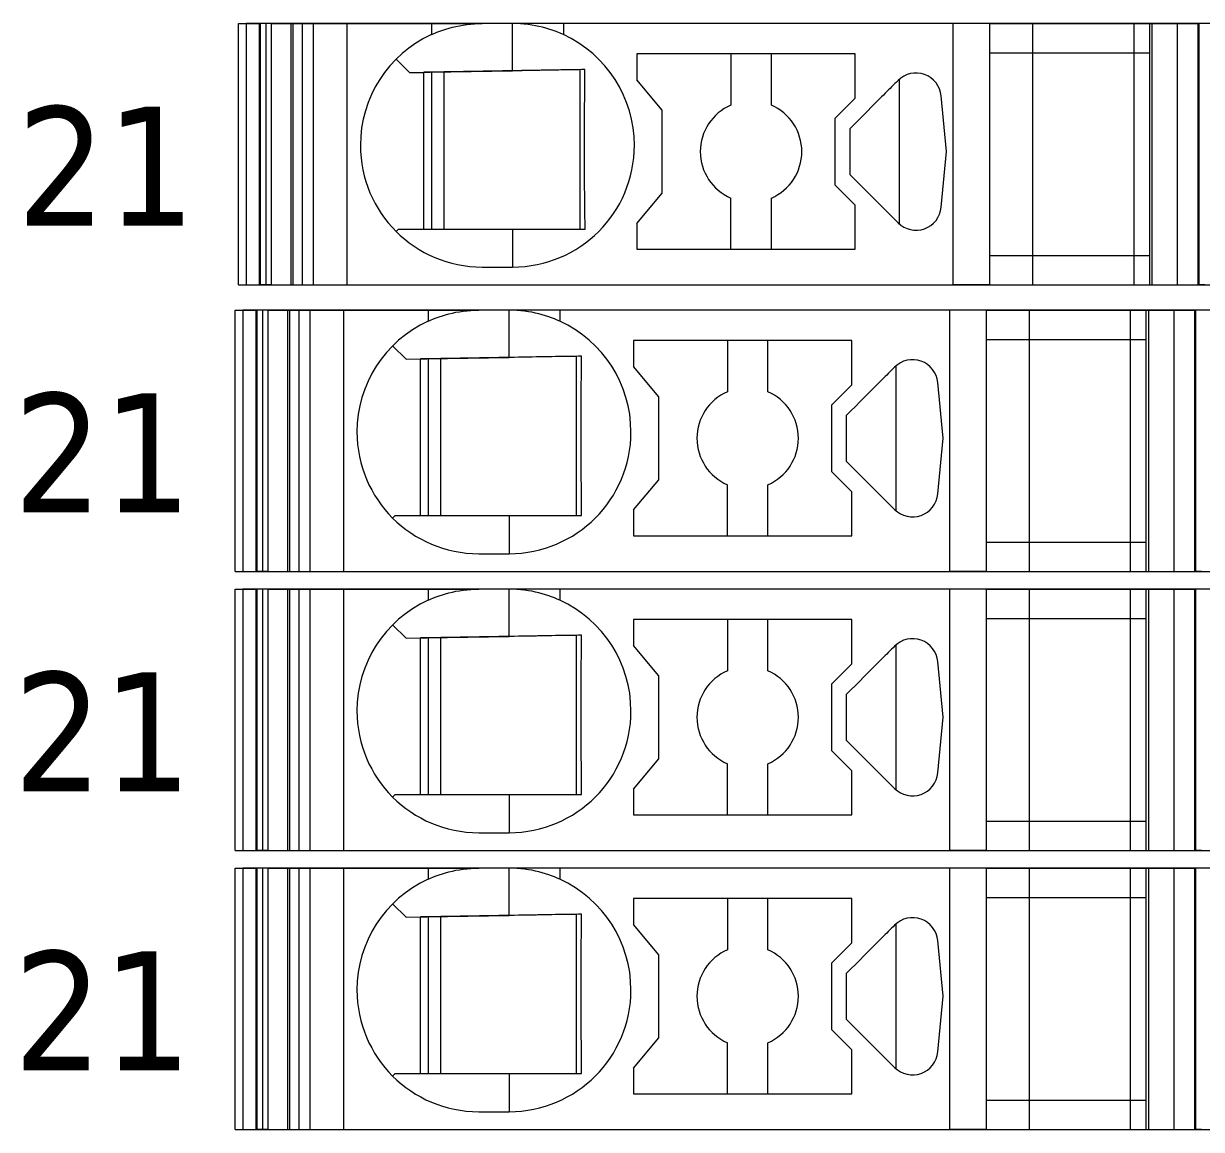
# Model space of a CAD drawing. Header units: millimetres. Extents: x 0 to 1680, y 0 to 1188.
# Drawn here: x 831.68 to 854.89, y 335.85 to 357.65 of the extents above; entities that cross this region are included whole.
import ezdxf
from ezdxf.enums import TextEntityAlignment as Align

# ---------------------------------------------------------------- set-up
doc = ezdxf.new("R2010")
doc.units = ezdxf.units.MM
for name, color, linetype, lineweight in [('EPLAN309', 5, 'Continuous', 5), ('EPLAN493', 5, 'Continuous', 5), ('MAIN-1', 7, 'Continuous', 5), ('MAIN-2', 7, 'Continuous', 5)]:
    doc.layers.add(name, color=color, linetype=linetype, lineweight=lineweight)
doc.styles.add('Tahoma', font='')
doc.styles.get('Tahoma').set_extended_font_data('Tahoma')

# ---------------------------------------------------------------- blocks, each defined once
blk = doc.blocks.new('EPLSYM_LibrarySPECIAL_Symbol12_Variant0_Placement8_3')
at = {"layer": 'EPLAN309', "lineweight": 13, "ltscale": 16}
blk.add_lwpolyline([(0, -5.15), (68.15, -5.15), (68.15, 0), (0, 0)], close=True, dxfattribs=at)
at = {"layer": 'EPLAN493', "color": 5, "style": 'Tahoma'}
blk.add_attdef('17_20450', text='', height=2.3478, dxfattribs=at).set_placement((0, -21.83478), align=Align.MIDDLE_RIGHT)
blk = doc.blocks.new('EPLSYM_LibrarySPECIAL_Symbol12_Variant0_Placement8_17')
at = {"layer": 'EPLAN309', "lineweight": 13, "ltscale": 16}
blk.add_lwpolyline([(0, -5.15), (68.15, -5.15), (68.15, 0), (0, 0)], close=True, dxfattribs=at)
at = {"layer": 'EPLAN493', "color": 5, "style": 'Tahoma'}
blk.add_attdef('17_20450', text='', height=2.3478, dxfattribs=at).set_placement((0, -21.83478), align=Align.MIDDLE_RIGHT)
blk = doc.blocks.new('EPLSYM_LibrarySPECIAL_Symbol12_Variant0_Placement8_18')
at = {"layer": 'EPLAN309', "lineweight": 13, "ltscale": 16}
blk.add_lwpolyline([(0, -5.15), (68.15, -5.15), (68.15, 0), (0, 0)], close=True, dxfattribs=at)
at = {"layer": 'EPLAN493', "color": 5, "style": 'Tahoma'}
blk.add_attdef('17_20450', text='', height=2.3478, dxfattribs=at).set_placement((0, -21.83478), align=Align.MIDDLE_RIGHT)
blk = doc.blocks.new('EPLSYM_LibrarySPECIAL_Symbol12_Variant0_Placement8_19')
at = {"layer": 'EPLAN309', "lineweight": 13, "ltscale": 16}
blk.add_lwpolyline([(0, -5.15), (68.15, -5.15), (68.15, 0), (0, 0)], close=True, dxfattribs=at)
at = {"layer": 'EPLAN493', "color": 5, "style": 'Tahoma'}
blk.add_attdef('17_20450', text='', height=2.3478, dxfattribs=at).set_placement((0, -21.83478), align=Align.MIDDLE_RIGHT)

msp = doc.modelspace()

# ---------------------------------------------------------------- linework, layer by layer
at = {"layer": 'MAIN-1'}
for p, q in [((835.917, 357.65), (836.351, 357.65)), ((835.917, 352.5), (835.917, 357.65)), ((836.461, 357.65), (836.351, 357.65)), ((836.351, 352.5), (836.351, 357.65)), ((836.568, 357.65), (836.461, 357.65)), ((836.461, 352.5), (836.461, 357.65)), ((836.568, 357.65), (839.717, 357.65)), ((836.568, 352.5), (836.568, 357.65)), ((839.717, 357.65), (840.717, 357.65)), ((839.717, 357.65), (839.717, 357.432)), ((839.88, 357.499), (839.939, 357.52)), ((839.939, 357.52), (840, 357.54)), ((840, 357.54), (840.064, 357.559)), ((840.064, 357.559), (840.13, 357.577)), ((840.13, 357.577), (840.198, 357.593)), ((840.198, 357.593), (840.268, 357.608)), ((840.268, 357.608), (840.34, 357.62)), ((840.34, 357.62), (840.413, 357.631)), ((840.413, 357.631), (840.488, 357.639)), ((840.488, 357.639), (840.564, 357.645)), ((840.564, 357.645), (840.64, 357.649)), ((840.64, 357.649), (840.717, 357.65)), ((841.317, 357.65), (840.717, 357.65)), ((841.394, 357.649), (841.317, 357.65)), ((842.317, 357.65), (841.317, 357.65)), ((841.317, 356.718), (841.317, 357.65)), ((841.471, 357.645), (841.394, 357.649)), ((841.546, 357.639), (841.471, 357.645)), ((841.621, 357.631), (841.546, 357.639)), ((841.695, 357.62), (841.621, 357.631)), ((841.767, 357.608), (841.695, 357.62)), ((841.837, 357.593), (841.767, 357.608)), ((841.905, 357.577), (841.837, 357.593)), ((841.97, 357.559), (841.905, 357.577)), ((842.034, 357.54), (841.97, 357.559)), ((842.095, 357.52), (842.034, 357.54)), ((842.154, 357.499), (842.095, 357.52)), ((849.999, 357.65), (842.317, 357.65)), ((842.317, 357.65), (842.317, 357.432)), ((850.717, 357.65), (849.999, 357.65)), ((849.999, 352.5), (849.999, 357.65)), ((850.717, 357.65), (853.867, 357.65)), ((850.717, 357.65), (850.717, 352.5)), ((853.867, 357.65), (854.417, 357.65)), ((853.867, 357.65), (853.867, 352.5)), ((854.417, 357.65), (854.851, 357.65)), ((854.417, 357.65), (854.417, 352.5)), ((854.961, 357.65), (854.851, 357.65)), ((854.851, 352.5), (854.851, 357.65)), ((839.717, 357.432), (839.769, 357.455)), ((839.769, 357.455), (839.823, 357.477)), ((839.823, 357.477), (839.88, 357.499)), ((842.211, 357.477), (842.154, 357.499)), ((842.265, 357.455), (842.211, 357.477)), ((842.317, 357.432), (842.265, 357.455)), ((843.767, 357.05), (843.767, 356.539)), ((848.067, 357.05), (843.767, 357.05)), ((845.617, 357.05), (845.617, 356.042)), ((846.417, 356.042), (846.417, 357.05)), ((848.067, 356.179), (848.067, 357.05)), ((850.717, 357.075), (853.867, 357.075)), ((839.02, 356.947), (839.284, 356.683)), ((839.284, 356.683), (841.317, 356.718)), ((839.567, 353.6), (839.567, 356.688)), ((839.717, 356.69), (839.717, 353.6)), ((839.967, 353.6), (839.967, 356.695)), ((841.412, 356.72), (841.317, 356.718)), ((841.505, 356.721), (841.412, 356.72)), ((841.597, 356.723), (841.505, 356.721)), ((841.685, 356.725), (841.597, 356.723)), ((841.77, 356.726), (841.685, 356.725)), ((841.853, 356.727), (841.77, 356.726)), ((841.933, 356.729), (841.853, 356.727)), ((842.01, 356.73), (841.933, 356.729)), ((842.084, 356.731), (842.01, 356.73)), ((842.157, 356.732), (842.084, 356.731)), ((842.228, 356.734), (842.157, 356.732)), ((842.297, 356.735), (842.228, 356.734)), ((842.364, 356.736), (842.297, 356.735)), ((842.43, 356.737), (842.364, 356.736)), ((842.495, 356.738), (842.43, 356.737)), ((842.558, 356.739), (842.495, 356.738)), ((842.621, 356.74), (842.558, 356.739)), ((842.683, 356.741), (842.621, 356.74)), ((842.646, 353.6), (842.646, 356.741)), ((842.743, 356.742), (842.683, 356.741)), ((842.741, 356.527), (842.742, 356.6)), ((842.742, 356.6), (842.743, 356.672)), ((842.743, 356.672), (842.743, 356.742)), ((842.739, 356.299), (842.74, 356.377)), ((842.74, 356.453), (842.741, 356.527)), ((842.74, 356.377), (842.74, 356.453)), ((844.267, 355.943), (843.767, 356.539)), ((848.757, 356.372), (848.726, 356.341)), ((848.788, 356.403), (848.757, 356.372)), ((848.82, 356.435), (848.788, 356.403)), ((848.851, 356.466), (848.82, 356.435)), ((848.882, 356.497), (848.851, 356.466)), ((848.914, 356.529), (848.882, 356.497)), ((848.934, 356.548), (848.934, 353.702)), ((842.737, 356.054), (842.738, 356.138)), ((842.738, 356.22), (842.739, 356.299)), ((842.738, 356.138), (842.738, 356.22)), ((847.667, 355.779), (848.067, 356.179)), ((848.51, 356.125), (848.469, 356.084)), ((848.55, 356.165), (848.51, 356.125)), ((848.588, 356.203), (848.55, 356.165)), ((848.625, 356.24), (848.588, 356.203)), ((848.661, 356.276), (848.625, 356.24)), ((848.694, 356.309), (848.661, 356.276)), ((848.726, 356.341), (848.694, 356.309)), ((849.869, 355.125), (849.765, 356.222)), ((842.736, 355.967), (842.737, 356.054)), ((842.736, 355.876), (842.736, 355.967)), ((844.267, 354.307), (844.267, 355.943)), ((848.309, 355.924), (848.225, 355.84)), ((848.391, 356.006), (848.309, 355.924)), ((848.469, 356.084), (848.391, 356.006)), ((842.734, 355.581), (842.735, 355.684)), ((842.735, 355.782), (842.736, 355.876)), ((842.735, 355.684), (842.735, 355.782)), ((847.667, 355.779), (847.667, 354.471)), ((848.053, 355.668), (847.967, 355.582)), ((848.139, 355.754), (848.053, 355.668)), ((848.225, 355.84), (848.139, 355.754)), ((842.734, 355.474), (842.734, 355.581)), ((842.734, 355.363), (842.734, 355.474)), ((847.967, 355.452), (847.967, 355.582)), ((847.967, 355.321), (847.967, 355.452)), ((842.734, 355.25), (842.734, 355.363)), ((842.734, 355.129), (842.734, 355.25)), ((847.967, 355.19), (847.967, 355.321)), ((847.967, 355.06), (847.967, 355.19)), ((842.734, 355.011), (842.734, 355.129)), ((842.734, 354.897), (842.734, 355.011)), ((847.967, 354.929), (847.967, 355.06)), ((849.765, 354.028), (849.869, 355.125)), ((842.735, 354.788), (842.734, 354.897)), ((842.735, 354.684), (842.735, 354.788)), ((847.967, 354.798), (847.967, 354.929)), ((847.967, 354.668), (847.967, 354.798)), ((842.736, 354.584), (842.735, 354.684)), ((842.737, 354.489), (842.736, 354.584)), ((847.967, 354.668), (848.914, 353.721)), ((842.737, 354.398), (842.737, 354.489)), ((842.738, 354.309), (842.737, 354.398)), ((842.739, 354.223), (842.738, 354.309)), ((843.767, 353.711), (844.267, 354.307)), ((848.067, 354.071), (847.667, 354.471)), ((842.74, 354.14), (842.739, 354.223)), ((842.74, 354.058), (842.74, 354.14)), ((842.741, 353.979), (842.74, 354.058)), ((845.617, 353.2), (845.617, 354.208)), ((846.417, 353.2), (846.417, 354.208)), ((848.067, 353.2), (848.067, 354.071)), ((842.742, 353.9), (842.741, 353.979)), ((842.743, 353.824), (842.742, 353.9)), ((842.744, 353.748), (842.743, 353.824)), ((839.067, 353.6), (839.02, 353.553)), ((839.067, 353.6), (841.317, 353.6)), ((841.317, 353.6), (841.409, 353.6)), ((841.317, 353.6), (841.317, 352.85)), ((841.409, 353.6), (841.5, 353.6)), ((841.5, 353.6), (841.59, 353.6)), ((841.59, 353.6), (841.677, 353.6)), ((841.677, 353.6), (841.762, 353.6)), ((841.762, 353.6), (841.845, 353.6)), ((841.845, 353.6), (841.925, 353.6)), ((841.925, 353.6), (842.003, 353.6)), ((842.003, 353.6), (842.079, 353.6)), ((842.079, 353.6), (842.152, 353.6)), ((842.152, 353.6), (842.224, 353.6)), ((842.224, 353.6), (842.294, 353.6)), ((842.294, 353.6), (842.362, 353.6)), ((842.362, 353.6), (842.429, 353.6)), ((842.429, 353.6), (842.494, 353.6)), ((842.494, 353.6), (842.558, 353.6)), ((842.558, 353.6), (842.622, 353.6)), ((842.622, 353.6), (842.684, 353.6)), ((842.684, 353.6), (842.745, 353.6)), ((842.744, 353.674), (842.744, 353.748)), ((842.745, 353.6), (842.744, 353.674)), ((843.767, 353.711), (843.767, 353.2)), ((843.767, 353.2), (848.067, 353.2)), ((850.717, 353.075), (853.867, 353.075)), ((840.717, 352.85), (841.317, 352.85)), ((835.917, 352.5), (836.351, 352.5)), ((836.461, 352.5), (836.351, 352.5)), ((836.568, 352.5), (836.461, 352.5)), ((836.568, 352.5), (849.999, 352.5)), ((850.717, 352.5), (849.999, 352.5)), ((850.717, 352.5), (853.867, 352.5)), ((853.867, 352.5), (854.417, 352.5)), ((854.417, 352.5), (854.851, 352.5)), ((854.961, 352.5), (854.851, 352.5)), ((835.85, 352), (836.284, 352)), ((835.85, 346.85), (835.85, 352)), ((836.393, 352), (836.284, 352)), ((836.284, 346.85), (836.284, 352)), ((836.501, 352), (836.393, 352)), ((836.393, 346.85), (836.393, 352)), ((836.501, 352), (839.65, 352)), ((836.501, 346.85), (836.501, 352)), ((839.65, 352), (840.65, 352)), ((839.65, 352), (839.65, 351.782)), ((840.063, 351.927), (840.131, 351.943)), ((840.131, 351.943), (840.201, 351.958)), ((840.201, 351.958), (840.272, 351.97)), ((840.272, 351.97), (840.346, 351.981)), ((840.346, 351.981), (840.421, 351.989)), ((840.421, 351.989), (840.497, 351.995)), ((840.497, 351.995), (840.573, 351.999)), ((840.573, 351.999), (840.65, 352)), ((841.25, 352), (840.65, 352)), ((841.327, 351.999), (841.25, 352)), ((842.25, 352), (841.25, 352)), ((841.25, 351.068), (841.25, 352)), ((841.403, 351.995), (841.327, 351.999)), ((841.479, 351.989), (841.403, 351.995)), ((841.554, 351.981), (841.479, 351.989)), ((841.628, 351.97), (841.554, 351.981)), ((841.699, 351.958), (841.628, 351.97)), ((841.769, 351.943), (841.699, 351.958)), ((841.837, 351.927), (841.769, 351.943)), ((849.932, 352), (842.25, 352)), ((842.25, 352), (842.25, 351.782)), ((850.65, 352), (849.932, 352)), ((849.932, 346.85), (849.932, 352)), ((850.65, 352), (853.8, 352)), ((850.65, 352), (850.65, 346.85)), ((853.8, 352), (854.35, 352)), ((853.8, 352), (853.8, 346.85)), ((854.35, 352), (854.784, 352)), ((854.35, 352), (854.35, 346.85)), ((854.893, 352), (854.784, 352)), ((854.784, 346.85), (854.784, 352)), ((839.65, 351.782), (839.702, 351.805)), ((839.702, 351.805), (839.756, 351.827)), ((839.756, 351.827), (839.813, 351.849)), ((839.813, 351.849), (839.872, 351.87)), ((839.872, 351.87), (839.933, 351.89)), ((839.933, 351.89), (839.997, 351.909)), ((839.997, 351.909), (840.063, 351.927)), ((841.903, 351.909), (841.837, 351.927)), ((841.967, 351.89), (841.903, 351.909)), ((842.028, 351.87), (841.967, 351.89)), ((842.087, 351.849), (842.028, 351.87)), ((842.144, 351.827), (842.087, 351.849)), ((842.198, 351.805), (842.144, 351.827)), ((842.25, 351.782), (842.198, 351.805)), ((838.953, 351.297), (839.217, 351.033)), ((843.7, 351.4), (843.7, 350.889)), ((848, 351.4), (843.7, 351.4)), ((845.55, 351.4), (845.55, 350.392)), ((846.35, 350.392), (846.35, 351.4)), ((848, 350.529), (848, 351.4)), ((850.65, 351.425), (853.8, 351.425)), ((839.217, 351.033), (841.25, 351.068)), ((839.5, 347.95), (839.5, 351.038)), ((839.65, 351.04), (839.65, 347.95)), ((839.9, 347.95), (839.9, 351.045)), ((841.345, 351.07), (841.25, 351.068)), ((841.438, 351.071), (841.345, 351.07)), ((841.53, 351.073), (841.438, 351.071)), ((841.618, 351.075), (841.53, 351.073)), ((841.703, 351.076), (841.618, 351.075)), ((841.786, 351.077), (841.703, 351.076)), ((841.865, 351.079), (841.786, 351.077)), ((841.943, 351.08), (841.865, 351.079)), ((842.017, 351.081), (841.943, 351.08)), ((842.09, 351.082), (842.017, 351.081)), ((842.16, 351.084), (842.09, 351.082)), ((842.229, 351.085), (842.16, 351.084)), ((842.297, 351.086), (842.229, 351.085)), ((842.363, 351.087), (842.297, 351.086)), ((842.428, 351.088), (842.363, 351.087)), ((842.491, 351.089), (842.428, 351.088)), ((842.554, 351.09), (842.491, 351.089)), ((842.615, 351.091), (842.554, 351.09)), ((842.579, 347.95), (842.579, 351.091)), ((842.676, 351.092), (842.615, 351.091)), ((842.675, 350.95), (842.676, 351.022)), ((842.676, 351.022), (842.676, 351.092)), ((842.673, 350.803), (842.674, 350.877)), ((842.673, 350.727), (842.673, 350.803)), ((842.674, 350.877), (842.675, 350.95)), ((844.2, 350.293), (843.7, 350.889)), ((848.752, 350.785), (848.721, 350.753)), ((848.784, 350.816), (848.752, 350.785)), ((848.815, 350.847), (848.784, 350.816)), ((848.846, 350.879), (848.815, 350.847)), ((848.867, 350.898), (848.867, 348.052)), ((842.67, 350.488), (842.671, 350.57)), ((842.671, 350.57), (842.672, 350.649)), ((842.672, 350.649), (842.673, 350.727)), ((848.521, 350.553), (848.483, 350.515)), ((848.558, 350.59), (848.521, 350.553)), ((848.594, 350.626), (848.558, 350.59)), ((848.627, 350.659), (848.594, 350.626)), ((848.658, 350.691), (848.627, 350.659)), ((848.69, 350.722), (848.658, 350.691)), ((848.721, 350.753), (848.69, 350.722)), ((849.802, 349.475), (849.698, 350.572)), ((842.669, 350.317), (842.67, 350.404)), ((842.669, 350.226), (842.669, 350.317)), ((842.67, 350.404), (842.67, 350.488)), ((847.6, 350.129), (848, 350.529)), ((848.323, 350.356), (848.242, 350.274)), ((848.402, 350.434), (848.323, 350.356)), ((848.443, 350.475), (848.402, 350.434)), ((848.483, 350.515), (848.443, 350.475)), ((842.668, 350.132), (842.669, 350.226)), ((842.668, 350.034), (842.668, 350.132)), ((844.2, 348.657), (844.2, 350.293)), ((847.6, 350.129), (847.6, 348.821)), ((848.072, 350.104), (847.986, 350.018)), ((848.158, 350.19), (848.072, 350.104)), ((848.242, 350.274), (848.158, 350.19)), ((842.667, 349.931), (842.668, 350.034)), ((842.667, 349.824), (842.667, 349.931)), ((847.986, 350.018), (847.9, 349.932)), ((847.9, 349.802), (847.9, 349.932)), ((842.667, 349.713), (842.667, 349.824)), ((842.667, 349.6), (842.667, 349.713)), ((847.9, 349.671), (847.9, 349.802)), ((847.9, 349.54), (847.9, 349.671)), ((842.667, 349.479), (842.667, 349.6)), ((842.667, 349.361), (842.667, 349.479)), ((847.9, 349.41), (847.9, 349.54)), ((847.9, 349.279), (847.9, 349.41)), ((849.698, 348.378), (849.802, 349.475)), ((842.667, 349.247), (842.667, 349.361)), ((842.668, 349.138), (842.667, 349.247)), ((847.9, 349.148), (847.9, 349.279)), ((842.668, 349.034), (842.668, 349.138)), ((842.669, 348.934), (842.668, 349.034)), ((842.669, 348.839), (842.669, 348.934)), ((847.9, 349.018), (847.9, 349.148)), ((847.9, 349.018), (848.846, 348.071)), ((842.67, 348.748), (842.669, 348.839)), ((842.671, 348.659), (842.67, 348.748)), ((848, 348.421), (847.6, 348.821)), ((842.672, 348.573), (842.671, 348.659)), ((842.672, 348.49), (842.672, 348.573)), ((842.673, 348.408), (842.672, 348.49)), ((843.7, 348.061), (844.2, 348.657)), ((845.55, 347.55), (845.55, 348.558)), ((846.35, 347.55), (846.35, 348.558)), ((842.674, 348.329), (842.673, 348.408)), ((842.675, 348.25), (842.674, 348.329)), ((842.676, 348.174), (842.675, 348.25)), ((848, 347.55), (848, 348.421)), ((842.676, 348.098), (842.676, 348.174)), ((842.677, 348.024), (842.676, 348.098)), ((842.678, 347.95), (842.677, 348.024)), ((843.7, 348.061), (843.7, 347.55)), ((839, 347.95), (838.953, 347.903)), ((839, 347.95), (841.25, 347.95)), ((841.25, 347.95), (841.342, 347.95)), ((841.25, 347.95), (841.25, 347.2)), ((841.342, 347.95), (841.433, 347.95)), ((841.433, 347.95), (841.523, 347.95)), ((841.523, 347.95), (841.61, 347.95)), ((841.61, 347.95), (841.695, 347.95)), ((841.695, 347.95), (841.778, 347.95)), ((841.778, 347.95), (841.858, 347.95)), ((841.858, 347.95), (841.936, 347.95)), ((841.936, 347.95), (842.011, 347.95)), ((842.011, 347.95), (842.085, 347.95)), ((842.085, 347.95), (842.157, 347.95)), ((842.157, 347.95), (842.226, 347.95)), ((842.226, 347.95), (842.295, 347.95)), ((842.295, 347.95), (842.361, 347.95)), ((842.361, 347.95), (842.427, 347.95)), ((842.427, 347.95), (842.491, 347.95)), ((842.491, 347.95), (842.555, 347.95)), ((842.555, 347.95), (842.617, 347.95)), ((842.617, 347.95), (842.678, 347.95)), ((843.7, 347.55), (848, 347.55)), ((850.65, 347.425), (853.8, 347.425)), ((840.65, 347.2), (841.25, 347.2)), ((835.85, 346.85), (836.284, 346.85)), ((836.393, 346.85), (836.284, 346.85)), ((836.501, 346.85), (836.393, 346.85)), ((836.501, 346.85), (849.932, 346.85)), ((850.65, 346.85), (849.932, 346.85)), ((850.65, 346.85), (853.8, 346.85)), ((853.8, 346.85), (854.35, 346.85)), ((854.35, 346.85), (854.784, 346.85)), ((854.893, 346.85), (854.784, 346.85)), ((835.85, 346.5), (836.284, 346.5)), ((835.85, 341.35), (835.85, 346.5)), ((836.393, 346.5), (836.284, 346.5)), ((836.284, 341.35), (836.284, 346.5)), ((836.501, 346.5), (836.393, 346.5)), ((836.393, 341.35), (836.393, 346.5)), ((836.501, 346.5), (839.65, 346.5)), ((836.501, 341.35), (836.501, 346.5)), ((839.65, 346.5), (840.65, 346.5)), ((839.65, 346.5), (839.65, 346.282)), ((839.813, 346.349), (839.872, 346.37)), ((839.872, 346.37), (839.933, 346.39)), ((839.933, 346.39), (839.997, 346.409)), ((839.997, 346.409), (840.063, 346.427)), ((840.063, 346.427), (840.131, 346.443)), ((840.131, 346.443), (840.201, 346.458)), ((840.201, 346.458), (840.272, 346.47)), ((840.272, 346.47), (840.346, 346.481)), ((840.346, 346.481), (840.421, 346.489)), ((840.421, 346.489), (840.497, 346.495)), ((840.497, 346.495), (840.573, 346.499)), ((840.573, 346.499), (840.65, 346.5)), ((841.25, 346.5), (840.65, 346.5)), ((841.327, 346.499), (841.25, 346.5)), ((842.25, 346.5), (841.25, 346.5)), ((841.25, 345.568), (841.25, 346.5)), ((841.403, 346.495), (841.327, 346.499)), ((841.479, 346.489), (841.403, 346.495)), ((841.554, 346.481), (841.479, 346.489)), ((841.628, 346.47), (841.554, 346.481)), ((841.699, 346.458), (841.628, 346.47)), ((841.769, 346.443), (841.699, 346.458)), ((841.837, 346.427), (841.769, 346.443)), ((841.903, 346.409), (841.837, 346.427)), ((841.967, 346.39), (841.903, 346.409)), ((842.028, 346.37), (841.967, 346.39)), ((842.087, 346.349), (842.028, 346.37)), ((849.932, 346.5), (842.25, 346.5)), ((842.25, 346.5), (842.25, 346.282)), ((850.65, 346.5), (849.932, 346.5)), ((849.932, 341.35), (849.932, 346.5)), ((850.65, 346.5), (853.8, 346.5)), ((850.65, 346.5), (850.65, 341.35)), ((853.8, 346.5), (854.35, 346.5)), ((853.8, 346.5), (853.8, 341.35)), ((854.35, 346.5), (854.784, 346.5)), ((854.35, 346.5), (854.35, 341.35)), ((854.893, 346.5), (854.784, 346.5)), ((854.784, 341.35), (854.784, 346.5)), ((839.65, 346.282), (839.702, 346.305)), ((839.702, 346.305), (839.756, 346.327)), ((839.756, 346.327), (839.813, 346.349)), ((842.144, 346.327), (842.087, 346.349)), ((842.198, 346.305), (842.144, 346.327)), ((842.25, 346.282), (842.198, 346.305)), ((850.65, 345.925), (853.8, 345.925)), ((838.953, 345.797), (839.217, 345.533)), ((843.7, 345.9), (843.7, 345.389)), ((848, 345.9), (843.7, 345.9)), ((845.55, 345.9), (845.55, 344.892)), ((846.35, 344.892), (846.35, 345.9)), ((848, 345.029), (848, 345.9)), ((839.217, 345.533), (841.25, 345.568)), ((839.5, 342.45), (839.5, 345.538)), ((839.65, 345.54), (839.65, 342.45)), ((839.9, 342.45), (839.9, 345.545)), ((841.345, 345.57), (841.25, 345.568)), ((841.438, 345.571), (841.345, 345.57)), ((841.53, 345.573), (841.438, 345.571)), ((841.618, 345.575), (841.53, 345.573)), ((841.703, 345.576), (841.618, 345.575)), ((841.786, 345.577), (841.703, 345.576)), ((841.865, 345.579), (841.786, 345.577)), ((841.943, 345.58), (841.865, 345.579)), ((842.017, 345.581), (841.943, 345.58)), ((842.09, 345.582), (842.017, 345.581)), ((842.16, 345.584), (842.09, 345.582)), ((842.229, 345.585), (842.16, 345.584)), ((842.297, 345.586), (842.229, 345.585)), ((842.363, 345.587), (842.297, 345.586)), ((842.428, 345.588), (842.363, 345.587)), ((842.491, 345.589), (842.428, 345.588)), ((842.554, 345.59), (842.491, 345.589)), ((842.615, 345.591), (842.554, 345.59)), ((842.579, 342.45), (842.579, 345.591)), ((842.676, 345.592), (842.615, 345.591)), ((842.674, 345.377), (842.675, 345.45)), ((842.675, 345.45), (842.676, 345.522)), ((842.676, 345.522), (842.676, 345.592)), ((842.672, 345.149), (842.673, 345.227)), ((842.673, 345.303), (842.674, 345.377)), ((842.673, 345.227), (842.673, 345.303)), ((844.2, 344.793), (843.7, 345.389)), ((848.69, 345.222), (848.658, 345.191)), ((848.721, 345.253), (848.69, 345.222)), ((848.752, 345.285), (848.721, 345.253)), ((848.784, 345.316), (848.752, 345.285)), ((848.815, 345.347), (848.784, 345.316)), ((848.846, 345.379), (848.815, 345.347)), ((848.867, 345.398), (848.867, 342.552)), ((842.67, 344.988), (842.671, 345.07)), ((842.67, 344.904), (842.67, 344.988)), ((842.671, 345.07), (842.672, 345.149)), ((847.6, 344.629), (848, 345.029)), ((848.443, 344.975), (848.402, 344.934)), ((848.483, 345.015), (848.443, 344.975)), ((848.521, 345.053), (848.483, 345.015)), ((848.558, 345.09), (848.521, 345.053)), ((848.594, 345.126), (848.558, 345.09)), ((848.627, 345.159), (848.594, 345.126)), ((848.658, 345.191), (848.627, 345.159)), ((849.802, 343.975), (849.698, 345.072)), ((842.669, 344.817), (842.67, 344.904)), ((842.669, 344.726), (842.669, 344.817)), ((844.2, 343.157), (844.2, 344.793)), ((848.242, 344.774), (848.158, 344.69)), ((848.323, 344.856), (848.242, 344.774)), ((848.402, 344.934), (848.323, 344.856)), ((842.667, 344.431), (842.668, 344.534)), ((842.668, 344.632), (842.669, 344.726)), ((842.668, 344.534), (842.668, 344.632)), ((847.6, 344.629), (847.6, 343.321)), ((847.986, 344.518), (847.9, 344.432)), ((848.072, 344.604), (847.986, 344.518)), ((848.158, 344.69), (848.072, 344.604)), ((842.667, 344.324), (842.667, 344.431)), ((842.667, 344.213), (842.667, 344.324)), ((847.9, 344.302), (847.9, 344.432)), ((847.9, 344.171), (847.9, 344.302)), ((842.667, 344.1), (842.667, 344.213)), ((842.667, 343.979), (842.667, 344.1)), ((847.9, 344.04), (847.9, 344.171)), ((842.667, 343.861), (842.667, 343.979)), ((842.667, 343.747), (842.667, 343.861)), ((847.9, 343.91), (847.9, 344.04)), ((847.9, 343.779), (847.9, 343.91)), ((849.698, 342.878), (849.802, 343.975)), ((842.668, 343.638), (842.667, 343.747)), ((842.668, 343.534), (842.668, 343.638)), ((847.9, 343.648), (847.9, 343.779)), ((847.9, 343.518), (847.9, 343.648)), ((842.669, 343.434), (842.668, 343.534)), ((842.669, 343.339), (842.669, 343.434)), ((847.9, 343.518), (848.846, 342.571)), ((842.67, 343.248), (842.669, 343.339)), ((842.671, 343.159), (842.67, 343.248)), ((842.672, 343.073), (842.671, 343.159)), ((843.7, 342.561), (844.2, 343.157)), ((848, 342.921), (847.6, 343.321)), ((842.672, 342.99), (842.672, 343.073)), ((842.673, 342.908), (842.672, 342.99)), ((842.674, 342.829), (842.673, 342.908)), ((845.55, 342.05), (845.55, 343.058)), ((846.35, 342.05), (846.35, 343.058)), ((848, 342.05), (848, 342.921)), ((842.675, 342.75), (842.674, 342.829)), ((842.676, 342.674), (842.675, 342.75)), ((842.676, 342.598), (842.676, 342.674)), ((839, 342.45), (838.953, 342.403)), ((839, 342.45), (841.25, 342.45)), ((841.25, 342.45), (841.342, 342.45)), ((841.25, 342.45), (841.25, 341.7)), ((841.342, 342.45), (841.433, 342.45)), ((841.433, 342.45), (841.523, 342.45)), ((841.523, 342.45), (841.61, 342.45)), ((841.61, 342.45), (841.695, 342.45)), ((841.695, 342.45), (841.778, 342.45)), ((841.778, 342.45), (841.858, 342.45)), ((841.858, 342.45), (841.936, 342.45)), ((841.936, 342.45), (842.011, 342.45)), ((842.011, 342.45), (842.085, 342.45)), ((842.085, 342.45), (842.157, 342.45)), ((842.157, 342.45), (842.226, 342.45)), ((842.226, 342.45), (842.295, 342.45)), ((842.295, 342.45), (842.361, 342.45)), ((842.361, 342.45), (842.427, 342.45)), ((842.427, 342.45), (842.491, 342.45)), ((842.491, 342.45), (842.555, 342.45)), ((842.555, 342.45), (842.617, 342.45)), ((842.617, 342.45), (842.678, 342.45)), ((842.677, 342.524), (842.676, 342.598)), ((842.678, 342.45), (842.677, 342.524)), ((843.7, 342.561), (843.7, 342.05)), ((843.7, 342.05), (848, 342.05)), ((850.65, 341.925), (853.8, 341.925)), ((840.65, 341.7), (841.25, 341.7)), ((835.85, 341.35), (836.284, 341.35)), ((836.393, 341.35), (836.284, 341.35)), ((836.501, 341.35), (836.393, 341.35)), ((836.501, 341.35), (849.932, 341.35)), ((850.65, 341.35), (849.932, 341.35)), ((850.65, 341.35), (853.8, 341.35)), ((853.8, 341.35), (854.35, 341.35)), ((854.35, 341.35), (854.784, 341.35)), ((854.893, 341.35), (854.784, 341.35)), ((835.85, 341), (836.284, 341)), ((835.85, 335.85), (835.85, 341)), ((836.393, 341), (836.284, 341)), ((836.284, 335.85), (836.284, 341)), ((836.501, 341), (836.393, 341)), ((836.393, 335.85), (836.393, 341)), ((836.501, 341), (839.65, 341)), ((836.501, 335.85), (836.501, 341)), ((839.65, 341), (840.65, 341)), ((839.65, 341), (839.65, 340.782)), ((839.65, 340.782), (839.702, 340.805)), ((839.702, 340.805), (839.756, 340.827)), ((839.756, 340.827), (839.813, 340.849)), ((839.813, 340.849), (839.872, 340.87)), ((839.872, 340.87), (839.933, 340.89)), ((839.933, 340.89), (839.997, 340.909)), ((839.997, 340.909), (840.063, 340.927)), ((840.063, 340.927), (840.131, 340.943)), ((840.131, 340.943), (840.201, 340.958)), ((840.201, 340.958), (840.272, 340.97)), ((840.272, 340.97), (840.346, 340.981)), ((840.346, 340.981), (840.421, 340.989)), ((840.421, 340.989), (840.497, 340.995)), ((840.497, 340.995), (840.573, 340.999)), ((840.573, 340.999), (840.65, 341)), ((841.25, 341), (840.65, 341)), ((841.327, 340.999), (841.25, 341)), ((842.25, 341), (841.25, 341)), ((841.25, 340.068), (841.25, 341)), ((841.403, 340.995), (841.327, 340.999)), ((841.479, 340.989), (841.403, 340.995)), ((841.554, 340.981), (841.479, 340.989)), ((841.628, 340.97), (841.554, 340.981)), ((841.699, 340.958), (841.628, 340.97)), ((841.769, 340.943), (841.699, 340.958)), ((841.837, 340.927), (841.769, 340.943)), ((841.903, 340.909), (841.837, 340.927)), ((841.967, 340.89), (841.903, 340.909)), ((842.028, 340.87), (841.967, 340.89)), ((842.087, 340.849), (842.028, 340.87)), ((842.144, 340.827), (842.087, 340.849)), ((842.198, 340.805), (842.144, 340.827)), ((842.25, 340.782), (842.198, 340.805)), ((849.932, 341), (842.25, 341)), ((842.25, 341), (842.25, 340.782)), ((850.65, 341), (849.932, 341)), ((849.932, 335.85), (849.932, 341)), ((850.65, 341), (853.8, 341)), ((850.65, 341), (850.65, 335.85)), ((853.8, 341), (854.35, 341)), ((853.8, 341), (853.8, 335.85)), ((854.35, 341), (854.784, 341)), ((854.35, 341), (854.35, 335.85)), ((854.893, 341), (854.784, 341)), ((854.784, 335.85), (854.784, 341)), ((843.7, 340.4), (843.7, 339.889)), ((848, 340.4), (843.7, 340.4)), ((845.55, 340.4), (845.55, 339.392)), ((846.35, 339.392), (846.35, 340.4)), ((848, 339.529), (848, 340.4)), ((850.65, 340.425), (853.8, 340.425)), ((838.953, 340.297), (839.217, 340.033)), ((839.217, 340.033), (841.25, 340.068)), ((839.5, 336.95), (839.5, 340.038)), ((839.65, 340.04), (839.65, 336.95)), ((839.9, 336.95), (839.9, 340.045)), ((841.345, 340.07), (841.25, 340.068)), ((841.438, 340.071), (841.345, 340.07)), ((841.53, 340.073), (841.438, 340.071)), ((841.618, 340.075), (841.53, 340.073)), ((841.703, 340.076), (841.618, 340.075)), ((841.786, 340.077), (841.703, 340.076)), ((841.865, 340.079), (841.786, 340.077)), ((841.943, 340.08), (841.865, 340.079)), ((842.017, 340.081), (841.943, 340.08)), ((842.09, 340.082), (842.017, 340.081)), ((842.16, 340.084), (842.09, 340.082)), ((842.229, 340.085), (842.16, 340.084)), ((842.297, 340.086), (842.229, 340.085)), ((842.363, 340.087), (842.297, 340.086)), ((842.428, 340.088), (842.363, 340.087)), ((842.491, 340.089), (842.428, 340.088)), ((842.554, 340.09), (842.491, 340.089)), ((842.615, 340.091), (842.554, 340.09)), ((842.579, 336.95), (842.579, 340.091)), ((842.676, 340.092), (842.615, 340.091)), ((842.673, 339.803), (842.674, 339.877)), ((842.674, 339.877), (842.675, 339.95)), ((842.675, 339.95), (842.676, 340.022)), ((842.676, 340.022), (842.676, 340.092)), ((844.2, 339.293), (843.7, 339.889)), ((848.846, 339.879), (848.815, 339.847)), ((848.867, 339.898), (848.867, 337.052)), ((842.671, 339.57), (842.672, 339.649)), ((842.672, 339.649), (842.673, 339.727)), ((842.673, 339.727), (842.673, 339.803)), ((848.627, 339.659), (848.594, 339.626)), ((848.658, 339.691), (848.627, 339.659)), ((848.69, 339.722), (848.658, 339.691)), ((848.721, 339.753), (848.69, 339.722)), ((848.752, 339.785), (848.721, 339.753)), ((848.784, 339.816), (848.752, 339.785)), ((848.815, 339.847), (848.784, 339.816)), ((842.669, 339.317), (842.67, 339.404)), ((842.67, 339.488), (842.671, 339.57)), ((842.67, 339.404), (842.67, 339.488)), ((847.6, 339.129), (848, 339.529)), ((848.402, 339.434), (848.323, 339.356)), ((848.443, 339.475), (848.402, 339.434)), ((848.483, 339.515), (848.443, 339.475)), ((848.521, 339.553), (848.483, 339.515)), ((848.558, 339.59), (848.521, 339.553)), ((848.594, 339.626), (848.558, 339.59)), ((849.802, 338.475), (849.698, 339.572)), ((842.668, 339.132), (842.669, 339.226)), ((842.669, 339.226), (842.669, 339.317)), ((844.2, 337.657), (844.2, 339.293)), ((848.158, 339.19), (848.072, 339.104)), ((848.242, 339.274), (848.158, 339.19)), ((848.323, 339.356), (848.242, 339.274)), ((842.667, 338.931), (842.668, 339.034)), ((842.668, 339.034), (842.668, 339.132)), ((847.6, 339.129), (847.6, 337.821)), ((847.986, 339.018), (847.9, 338.932)), ((848.072, 339.104), (847.986, 339.018)), ((842.667, 338.824), (842.667, 338.931)), ((842.667, 338.713), (842.667, 338.824)), ((842.667, 338.6), (842.667, 338.713)), ((847.9, 338.802), (847.9, 338.932)), ((847.9, 338.671), (847.9, 338.802)), ((842.667, 338.479), (842.667, 338.6)), ((842.667, 338.361), (842.667, 338.479)), ((847.9, 338.54), (847.9, 338.671)), ((847.9, 338.41), (847.9, 338.54)), ((849.698, 337.378), (849.802, 338.475)), ((842.667, 338.247), (842.667, 338.361)), ((842.668, 338.138), (842.667, 338.247)), ((847.9, 338.279), (847.9, 338.41)), ((847.9, 338.148), (847.9, 338.279)), ((842.668, 338.034), (842.668, 338.138)), ((842.669, 337.934), (842.668, 338.034)), ((847.9, 338.018), (847.9, 338.148)), ((847.9, 338.018), (848.846, 337.071)), ((842.669, 337.839), (842.669, 337.934)), ((842.67, 337.748), (842.669, 337.839)), ((848, 337.421), (847.6, 337.821)), ((842.671, 337.659), (842.67, 337.748)), ((842.672, 337.573), (842.671, 337.659)), ((842.672, 337.49), (842.672, 337.573)), ((843.7, 337.061), (844.2, 337.657)), ((845.55, 336.55), (845.55, 337.558)), ((846.35, 336.55), (846.35, 337.558)), ((842.673, 337.408), (842.672, 337.49)), ((842.674, 337.329), (842.673, 337.408)), ((842.675, 337.25), (842.674, 337.329)), ((848, 336.55), (848, 337.421)), ((842.676, 337.174), (842.675, 337.25)), ((842.676, 337.098), (842.676, 337.174)), ((842.677, 337.024), (842.676, 337.098)), ((839, 336.95), (838.953, 336.903)), ((839, 336.95), (841.25, 336.95)), ((841.25, 336.95), (841.342, 336.95)), ((841.25, 336.95), (841.25, 336.2)), ((841.342, 336.95), (841.433, 336.95)), ((841.433, 336.95), (841.523, 336.95)), ((841.523, 336.95), (841.61, 336.95)), ((841.61, 336.95), (841.695, 336.95)), ((841.695, 336.95), (841.778, 336.95)), ((841.778, 336.95), (841.858, 336.95)), ((841.858, 336.95), (841.936, 336.95)), ((841.936, 336.95), (842.011, 336.95)), ((842.011, 336.95), (842.085, 336.95)), ((842.085, 336.95), (842.157, 336.95)), ((842.157, 336.95), (842.226, 336.95)), ((842.226, 336.95), (842.295, 336.95)), ((842.295, 336.95), (842.361, 336.95)), ((842.361, 336.95), (842.427, 336.95)), ((842.427, 336.95), (842.491, 336.95)), ((842.491, 336.95), (842.555, 336.95)), ((842.555, 336.95), (842.617, 336.95)), ((842.617, 336.95), (842.678, 336.95)), ((842.678, 336.95), (842.677, 337.024)), ((843.7, 337.061), (843.7, 336.55)), ((843.7, 336.55), (848, 336.55)), ((850.65, 336.425), (853.8, 336.425)), ((840.65, 336.2), (841.25, 336.2)), ((835.85, 335.85), (836.284, 335.85)), ((836.393, 335.85), (836.284, 335.85)), ((836.501, 335.85), (836.393, 335.85)), ((836.501, 335.85), (849.932, 335.85)), ((850.65, 335.85), (849.932, 335.85)), ((850.65, 335.85), (853.8, 335.85)), ((853.8, 335.85), (854.35, 335.85)), ((854.35, 335.85), (854.784, 335.85)), ((854.893, 335.85), (854.784, 335.85))]:
    msp.add_line(p, q, dxfattribs=at)
for centre, radius, start, end in [((840.717, 355.25), 2.4, 114.6244, 180), ((841.317, 355.25), 2.4, 0, 65.3756), ((849.267, 356.175), 0.5, 5.4404, 135), ((846.017, 355.125), 1, 113.5782, 180), ((846.017, 355.125), 1, 0, 66.4218), ((840.717, 355.25), 2.4, 180, 270), ((841.317, 355.25), 2.4, 270, 0), ((846.017, 355.125), 1, 180, 246.4218), ((846.017, 355.125), 1, 293.5782, 0), ((849.267, 354.075), 0.5, 225, 354.5596), ((840.65, 349.6), 2.4, 114.6244, 180), ((841.25, 349.6), 2.4, 0, 65.3756), ((849.2, 350.525), 0.5, 5.4404, 135), ((845.95, 349.475), 1, 113.5782, 180), ((845.95, 349.475), 1, 0, 66.4218), ((840.65, 349.6), 2.4, 180, 270), ((841.25, 349.6), 2.4, 270, 0), ((845.95, 349.475), 1, 180, 246.4218), ((845.95, 349.475), 1, 293.5782, 0), ((849.2, 348.425), 0.5, 225, 354.5596), ((840.65, 344.1), 2.4, 114.6244, 180), ((841.25, 344.1), 2.4, 0, 65.3756), ((849.2, 345.025), 0.5, 5.4404, 135), ((845.95, 343.975), 1, 113.5782, 180), ((845.95, 343.975), 1, 0, 66.4218), ((840.65, 344.1), 2.4, 180, 270), ((841.25, 344.1), 2.4, 270, 0), ((845.95, 343.975), 1, 180, 246.4218), ((845.95, 343.975), 1, 293.5782, 0), ((849.2, 342.925), 0.5, 225, 354.5596), ((840.65, 338.6), 2.4, 114.6244, 180), ((841.25, 338.6), 2.4, 0, 65.3756), ((849.2, 339.525), 0.5, 5.4404, 135), ((845.95, 338.475), 1, 113.5782, 180), ((845.95, 338.475), 1, 0, 66.4218), ((840.65, 338.6), 2.4, 180, 270), ((841.25, 338.6), 2.4, 270, 0), ((845.95, 338.475), 1, 180, 246.4218), ((845.95, 338.475), 1, 293.5782, 0), ((849.2, 337.425), 0.5, 225, 354.5596)]:
    msp.add_arc(centre, radius, start, end, dxfattribs=at)
at = {"layer": 'MAIN-2'}
for p, q in [((836.323, 357.65), (836.323, 352.5)), ((836.956, 352.5), (836.956, 357.65)), ((836.984, 357.65), (836.984, 352.5)), ((837.169, 357.65), (837.169, 352.5)), ((837.387, 357.65), (837.387, 352.5)), ((838.048, 357.65), (838.048, 352.5)), ((851.573, 352.5), (851.573, 357.65)), ((853.558, 357.65), (853.558, 352.5)), ((853.917, 357.65), (853.917, 352.5)), ((854.823, 357.65), (854.823, 352.5)), ((839.284, 356.683), (839.567, 356.688)), ((839.717, 356.692), (839.567, 356.689)), ((839.567, 356.689), (839.567, 356.688)), ((839.567, 356.688), (839.567, 356.688)), ((839.967, 356.698), (839.717, 356.693)), ((839.717, 356.692), (839.717, 356.693)), ((839.717, 356.692), (839.717, 356.69)), ((839.967, 356.703), (842.646, 356.75)), ((839.967, 356.698), (839.967, 356.703)), ((839.967, 356.695), (839.967, 356.698)), ((842.646, 356.75), (842.743, 356.742)), ((842.646, 356.741), (842.646, 356.75)), ((839.717, 353.6), (839.717, 353.6)), ((839.967, 353.6), (839.967, 353.6)), ((836.256, 352), (836.256, 346.85)), ((836.889, 346.85), (836.889, 352)), ((836.917, 352), (836.917, 346.85)), ((837.102, 352), (837.102, 346.85)), ((837.32, 352), (837.32, 346.85)), ((837.981, 352), (837.981, 346.85)), ((851.506, 346.85), (851.506, 352)), ((853.491, 352), (853.491, 346.85)), ((853.85, 352), (853.85, 346.85)), ((854.756, 352), (854.756, 346.85)), ((839.217, 351.033), (839.5, 351.038)), ((839.65, 351.042), (839.5, 351.039)), ((839.5, 351.039), (839.5, 351.038)), ((839.5, 351.038), (839.5, 351.038)), ((839.9, 351.048), (839.65, 351.043)), ((839.65, 351.042), (839.65, 351.043)), ((839.65, 351.042), (839.65, 351.04)), ((839.9, 351.053), (842.579, 351.1)), ((839.9, 351.048), (839.9, 351.053)), ((839.9, 351.045), (839.9, 351.048)), ((842.579, 351.1), (842.676, 351.092)), ((842.579, 351.091), (842.579, 351.1)), ((839.65, 347.95), (839.65, 347.95)), ((839.9, 347.95), (839.9, 347.95)), ((836.256, 346.5), (836.256, 341.35)), ((836.889, 341.35), (836.889, 346.5)), ((836.917, 346.5), (836.917, 341.35)), ((837.102, 346.5), (837.102, 341.35)), ((837.32, 346.5), (837.32, 341.35)), ((837.981, 346.5), (837.981, 341.35)), ((851.506, 341.35), (851.506, 346.5)), ((853.491, 346.5), (853.491, 341.35)), ((853.85, 346.5), (853.85, 341.35)), ((854.756, 346.5), (854.756, 341.35)), ((839.217, 345.533), (839.5, 345.538)), ((839.65, 345.542), (839.5, 345.539)), ((839.5, 345.539), (839.5, 345.538)), ((839.5, 345.538), (839.5, 345.538)), ((839.9, 345.548), (839.65, 345.543)), ((839.65, 345.542), (839.65, 345.543)), ((839.65, 345.542), (839.65, 345.54)), ((839.9, 345.553), (842.579, 345.6)), ((839.9, 345.548), (839.9, 345.553)), ((839.9, 345.545), (839.9, 345.548)), ((842.579, 345.6), (842.676, 345.592)), ((842.579, 345.591), (842.579, 345.6)), ((839.65, 342.45), (839.65, 342.45)), ((839.9, 342.45), (839.9, 342.45)), ((836.256, 341), (836.256, 335.85)), ((836.889, 335.85), (836.889, 341)), ((836.917, 341), (836.917, 335.85)), ((837.102, 341), (837.102, 335.85)), ((837.32, 341), (837.32, 335.85)), ((837.981, 341), (837.981, 335.85)), ((851.506, 335.85), (851.506, 341)), ((853.491, 341), (853.491, 335.85)), ((853.85, 341), (853.85, 335.85)), ((854.756, 341), (854.756, 335.85)), ((839.9, 340.053), (842.579, 340.1)), ((842.579, 340.1), (842.676, 340.092)), ((842.579, 340.091), (842.579, 340.1)), ((839.217, 340.033), (839.5, 340.038)), ((839.65, 340.042), (839.5, 340.039)), ((839.5, 340.039), (839.5, 340.038)), ((839.5, 340.038), (839.5, 340.038)), ((839.9, 340.048), (839.65, 340.043)), ((839.65, 340.042), (839.65, 340.043)), ((839.65, 340.042), (839.65, 340.04)), ((839.9, 340.048), (839.9, 340.053)), ((839.9, 340.045), (839.9, 340.048)), ((839.65, 336.95), (839.65, 336.95)), ((839.9, 336.95), (839.9, 336.95))]:
    msp.add_line(p, q, dxfattribs=at)

# ---------------------------------------------------------------- block references
ref = msp.add_blockref('EPLSYM_LibrarySPECIAL_Symbol12_Variant0_Placement8_3', (836.067, 357.65))
ref.add_attrib('17_20450', '21', dxfattribs={"layer": 'EPLAN493', "color": 5, "height": 2.3478, "style": 'Tahoma'}).set_placement((835.067, 354.84), align=Align.MIDDLE_RIGHT)
ref = msp.add_blockref('EPLSYM_LibrarySPECIAL_Symbol12_Variant0_Placement8_17', (836, 352))
ref.add_attrib('17_20450', '21', dxfattribs={"layer": 'EPLAN493', "color": 5, "height": 2.3478, "style": 'Tahoma'}).set_placement((835, 349.19), align=Align.MIDDLE_RIGHT)
ref = msp.add_blockref('EPLSYM_LibrarySPECIAL_Symbol12_Variant0_Placement8_18', (836, 346.5))
ref.add_attrib('17_20450', '21', dxfattribs={"layer": 'EPLAN493', "color": 5, "height": 2.3478, "style": 'Tahoma'}).set_placement((835, 343.69), align=Align.MIDDLE_RIGHT)
ref = msp.add_blockref('EPLSYM_LibrarySPECIAL_Symbol12_Variant0_Placement8_19', (836, 341))
ref.add_attrib('17_20450', '21', dxfattribs={"layer": 'EPLAN493', "color": 5, "height": 2.3478, "style": 'Tahoma'}).set_placement((835, 338.19), align=Align.MIDDLE_RIGHT)

doc.saveas('drawing.dxf')
